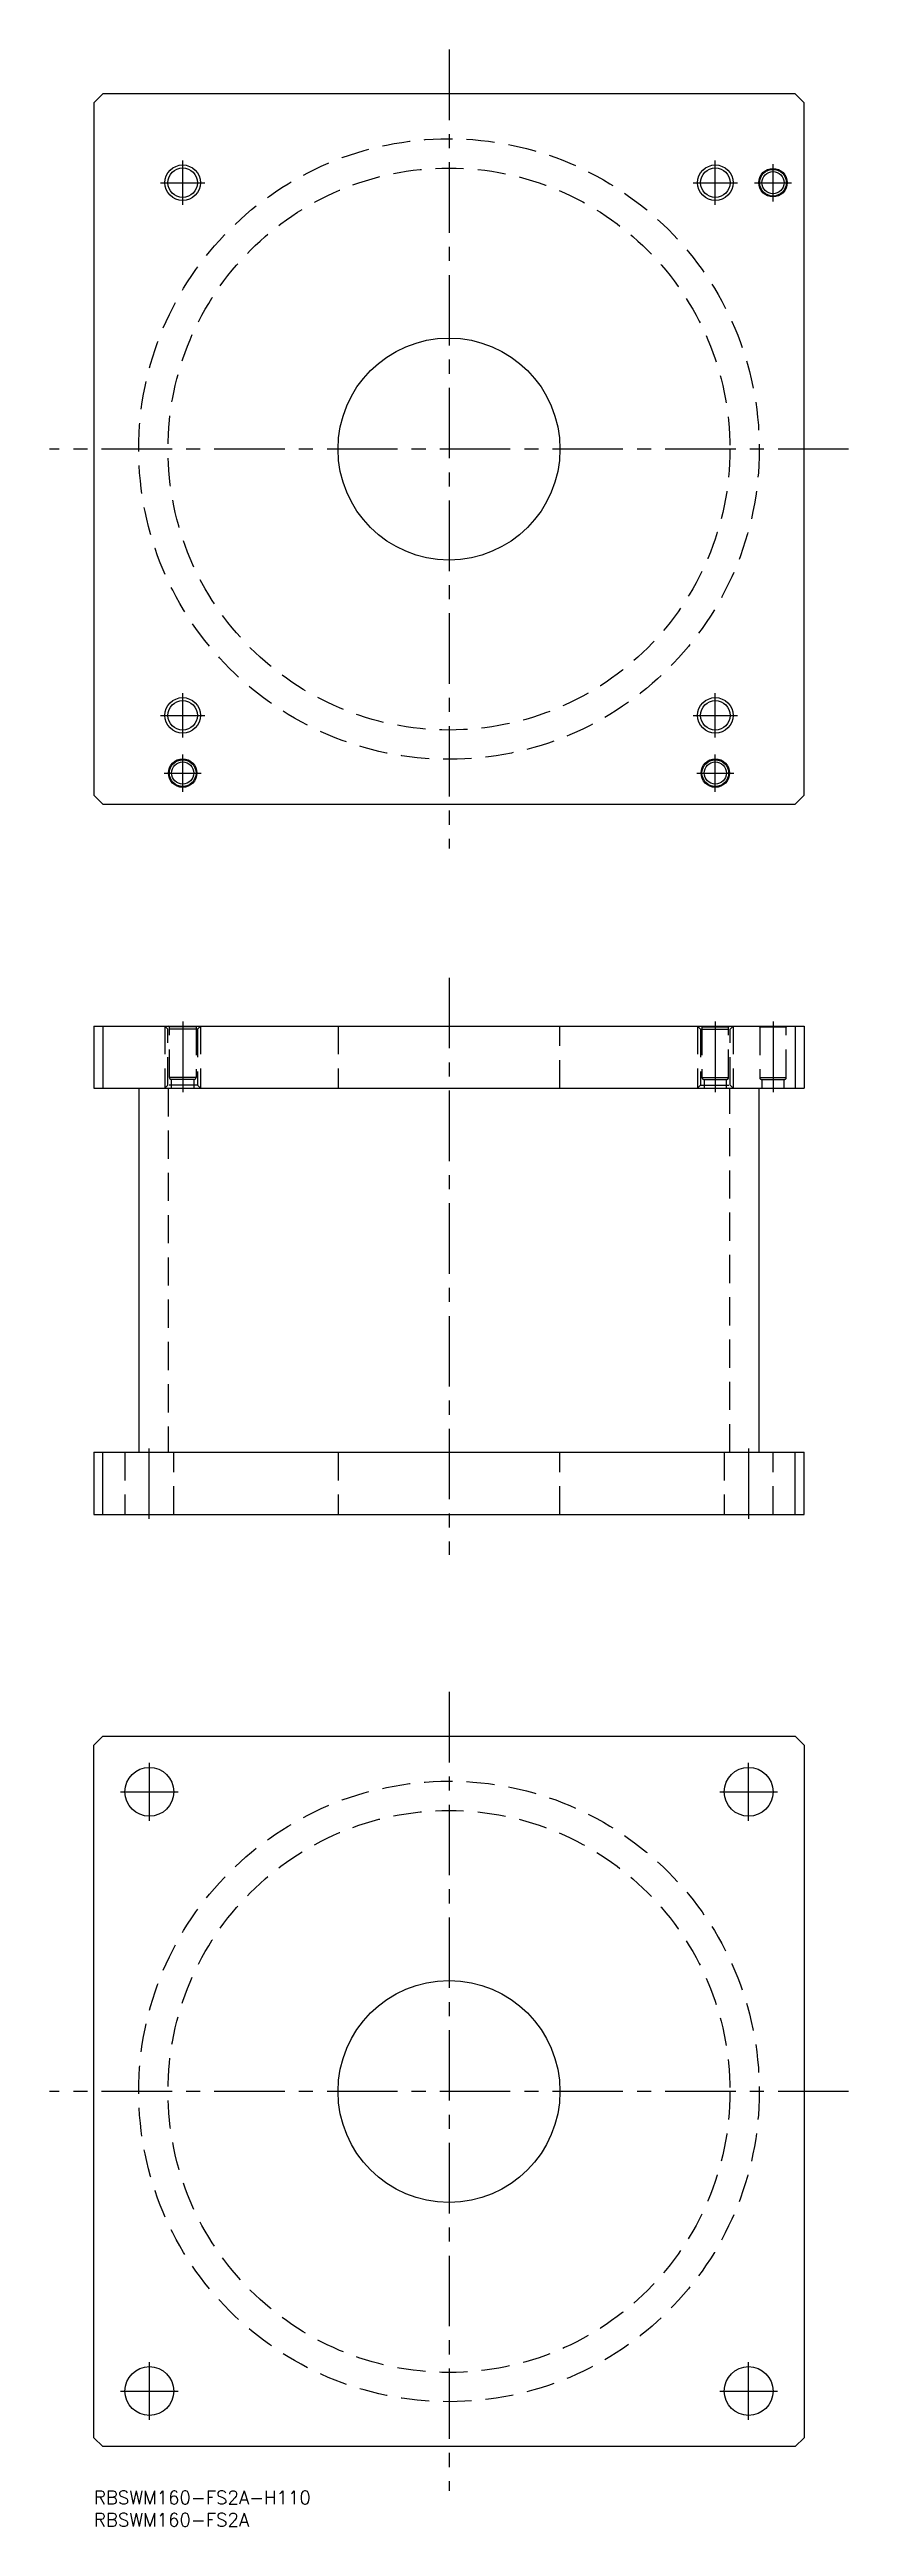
# Model space of a CAD drawing. Extents: x -10 to 170, y -8 to 550.
import ezdxf

# ---------------------------------------------------------------- set-up
doc = ezdxf.new("R2010")
doc.units = 0
doc.header["$LTSCALE"] = 0.5
doc.linetypes.add('CENTER', pattern=[50.8, 31.75, -6.35, 6.35, -6.35])
doc.linetypes.add('DASHED', pattern=[19.05, 12.7, -6.35])
for name, color, linetype in [('MSM_CENTER', 1, 'CENTER'), ('MSM_CONTINUOUS', 7, 'CONTINUOUS'), ('MSM_DASHED', 4, 'DASHED'), ('MSM_NARROW', 5, 'CONTINUOUS'), ('MSM_PART_NUMBER', 7, 'CONTINUOUS')]:
    doc.layers.add(name, color=color, linetype=linetype)
doc.styles.get("Standard").update_dxf_attribs({"font": 'txt.shx', "height": 3, "bigfont": 'bigfont.shx'})

msp = doc.modelspace()

# ---------------------------------------------------------------- linework, layer by layer
at = {"layer": 'MSM_CENTER'}
for p, q in [((80, 550), (80, 370)), ((20, 515), (20, 525)), ((140, 515), (140, 525)), ((15, 520), (25, 520)), ((135, 520), (145, 520)), ((148.8, 520), (157.2, 520)), ((153, 515.8), (153, 524.2)), ((170, 460), (-10, 460)), ((20, 395), (20, 405)), ((140, 395), (140, 405)), ((15, 400), (25, 400)), ((135, 400), (145, 400)), ((20, 382.8), (20, 391.2)), ((140, 382.8), (140, 391.2)), ((15.8, 387), (24.2, 387)), ((135.8, 387), (144.2, 387)), ((80, 340.8738), (80, 210.8738)), ((20, 331), (20, 315)), ((140, 331), (140, 315)), ((153, 331), (153, 315)), ((12.4749, 219), (12.4749, 235)), ((147.5251, 219), (147.5251, 235)), ((80, 180), (80, 0)), ((12.5, 151), (12.5, 164)), ((147.5, 151), (147.5, 164)), ((6, 157.5), (19, 157.5)), ((141, 157.5), (154, 157.5)), ((170, 90), (-10, 90)), ((12.5, 16), (12.5, 29)), ((147.5, 16), (147.5, 29)), ((6, 22.5), (19, 22.5)), ((141, 22.5), (154, 22.5))]:
    msp.add_line(p, q, dxfattribs=at)
at = {"layer": 'MSM_CONTINUOUS'}
for p, q in [((2, 540), (0, 538)), ((0, 538), (0, 382)), ((158, 540), (2, 540)), ((160, 538), (158, 540)), ((160, 382), (160, 538)), ((0, 382), (2, 380)), ((2, 380), (158, 380)), ((158, 380), (160, 382)), ((0, 330), (158, 330)), ((0, 330), (0, 316)), ((2, 330), (2, 316)), ((158, 330), (158, 316)), ((158, 330), (160, 330)), ((160, 330), (160, 316)), ((0, 316), (160, 316)), ((10.1, 316), (10.1, 234)), ((149.9, 234), (149.9, 316)), ((0, 234), (160, 234)), ((0, 234), (0, 220)), ((2, 220), (2, 234)), ((158, 220), (158, 234)), ((160, 220), (160, 234)), ((0, 220), (160, 220)), ((0, 168), (2, 170)), ((0, 12), (0, 168)), ((2, 170), (158, 170)), ((158, 170), (160, 168)), ((160, 168), (160, 12)), ((2, 10), (0, 12)), ((160, 12), (158, 10)), ((158, 10), (2, 10))]:
    msp.add_line(p, q, dxfattribs=at)
for centre, radius in [((20, 520), 3.3235), ((140, 520), 3.3235), ((153, 520), 3.2), ((153, 520), 3), ((153, 520), 2.5), ((80, 460), 25), ((20, 400), 3.3235), ((140, 400), 3.3235), ((20, 387), 3.2), ((20, 387), 3), ((20, 387), 2.5), ((140, 387), 3.2), ((140, 387), 3), ((140, 387), 2.5), ((12.5, 157.5), 5.5), ((147.5, 157.5), 5.5), ((80, 90), 25), ((12.5, 22.5), 5.5), ((147.5, 22.5), 5.5)]:
    msp.add_circle(centre, radius, dxfattribs=at)
at = {"layer": 'MSM_DASHED'}
for p, q in [((16.6765, 329.3235), (16, 330)), ((16, 330), (16, 316)), ((23.3235, 329.3235), (16.6765, 329.3235)), ((16.6765, 316.6765), (16.6765, 329.3235)), ((17, 329.8), (16.8, 330)), ((23, 329.8), (17, 329.8)), ((17, 318.4), (17, 329.8)), ((23.2, 330), (23, 329.8)), ((23, 329.8), (23, 318.4)), ((24, 330), (23.3235, 329.3235)), ((23.3235, 329.3235), (23.3235, 316.6765)), ((24, 330), (24, 316)), ((55, 330), (55, 316)), ((105, 316), (105, 330)), ((136, 330), (136.6765, 329.3235)), ((136, 330), (136, 316)), ((136.6765, 329.3235), (143.3235, 329.3235)), ((136.6765, 329.3235), (136.6765, 316.6765)), ((136.8, 330), (137, 329.8)), ((137, 329.8), (143, 329.8)), ((137, 329.8), (137, 318.4)), ((143, 329.8), (143.2, 330)), ((143, 318.4), (143, 329.8)), ((143.3235, 329.3235), (144, 330)), ((143.3235, 316.6765), (143.3235, 329.3235)), ((144, 330), (144, 316)), ((149.8, 330), (150, 329.8)), ((150, 329.8), (156, 329.8)), ((150, 329.8), (150, 318.4)), ((156, 329.8), (156.2, 330)), ((156, 318.4), (156, 329.8)), ((23, 318.4), (17, 318.4)), ((137, 318.4), (143, 318.4)), ((150, 318.4), (156, 318.4)), ((16, 316), (16.6765, 316.6765)), ((23.3235, 316.6765), (16.6765, 316.6765)), ((16.7, 316), (16.7, 234)), ((22.6, 318), (17.4, 318)), ((17.5, 316), (17.5, 318)), ((22.5, 318), (22.5, 316)), ((23.3235, 316.6765), (24, 316)), ((136.6765, 316.6765), (136, 316)), ((136.6765, 316.6765), (143.3235, 316.6765)), ((137.4, 318), (142.6, 318)), ((137.5, 318), (137.5, 316)), ((142.5, 316), (142.5, 318)), ((143.3, 234), (143.3, 316)), ((144, 316), (143.3235, 316.6765)), ((150.4, 318), (155.6, 318)), ((150.5, 318), (150.5, 316)), ((155.5, 316), (155.5, 318)), ((7, 234), (7, 220)), ((18, 220), (18, 234)), ((55, 234), (55, 220)), ((105, 220), (105, 234)), ((142, 234), (142, 220)), ((153, 220), (153, 234))]:
    msp.add_line(p, q, dxfattribs=at)
for centre, radius in [((80, 460), 69.9), ((80, 460), 63.3), ((80, 90), 69.9), ((80, 90), 63.3)]:
    msp.add_circle(centre, radius, dxfattribs=at)
for centre, start, end in [((17.4, 318.4), 180, 270), ((22.6, 318.4), 270, 0), ((137.4, 318.4), 180, 270), ((142.6, 318.4), 270, 0), ((150.4, 318.4), 180, 270), ((155.6, 318.4), 270, 0)]:
    msp.add_arc(centre, 0.4, start, end, dxfattribs=at)
at = {"layer": 'MSM_NARROW'}
for centre in [(20, 520), (140, 520), (20, 400), (140, 400)]:
    msp.add_circle(centre, 4, dxfattribs=at)

# ---------------------------------------------------------------- texts
at = {"layer": 'MSM_PART_NUMBER'}
for s, p in [('RBSWM160-FS2A-H110', (0, -3)), ('RBSWM160-FS2A', (0, -8))]:
    msp.add_text(s, height=3, dxfattribs=at).set_placement(p)

doc.saveas('drawing.dxf')
